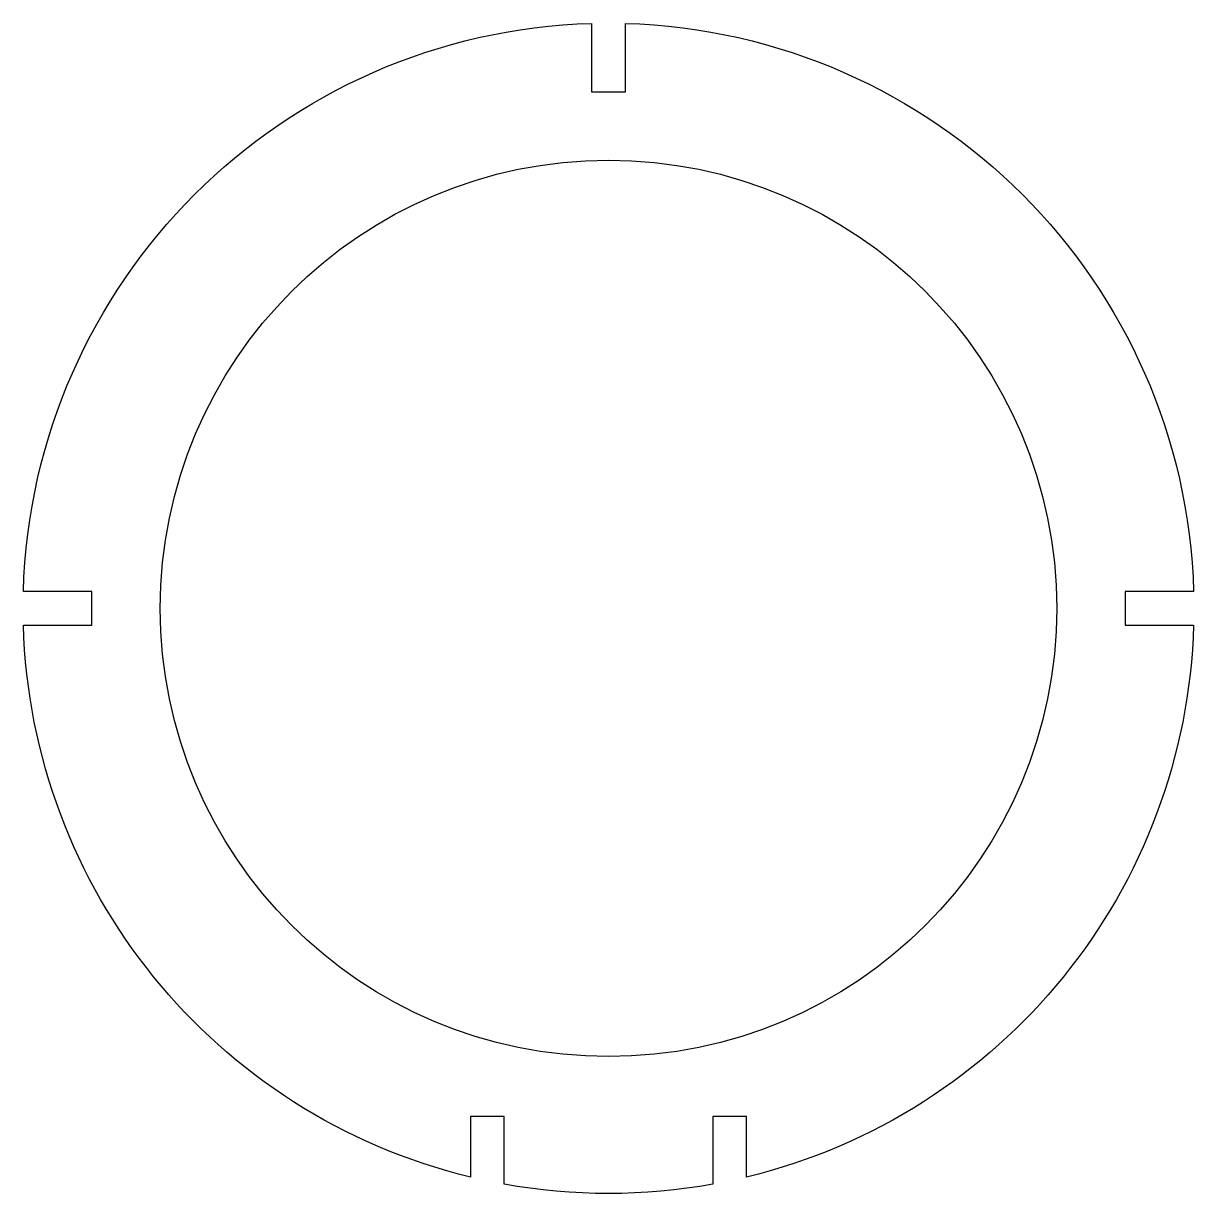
# Model space of a CAD drawing. Header units: inches. Extents: x -2.05 to 2.05, y -2.05 to 2.05.
import ezdxf

# ---------------------------------------------------------------- set-up
doc = ezdxf.new("R2010")
doc.units = ezdxf.units.IN
doc.layers.get('0').update_dxf_attribs({"linetype": 'CONTINUOUS'})

msp = doc.modelspace()

# ---------------------------------------------------------------- linework, layer by layer
msp.add_lwpolyline([(0.4831, -1.9917), (0.4831, -1.7792), (0.365, -1.7792), (0.365, -2.0166, -0.089768), (-0.365, -2.0166), (-0.365, -1.7792), (-0.4831, -1.7792), (-0.4831, -1.9917, -0.338063), (-2.0486, -0.0591), (-1.8095, -0.0591), (-1.8095, 0.0591), (-2.0486, 0.0591, -0.39743), (-0.0591, 2.0486), (-0.0591, 1.8095), (0.0591, 1.8095), (0.0591, 2.0486, -0.39743), (2.0486, 0.0591), (1.8095, 0.0591), (1.8095, -0.0591), (2.0486, -0.0591, -0.338063)], format="xyb", close=True)
msp.add_circle((0, 0), 1.5695)

doc.saveas('drawing.dxf')
